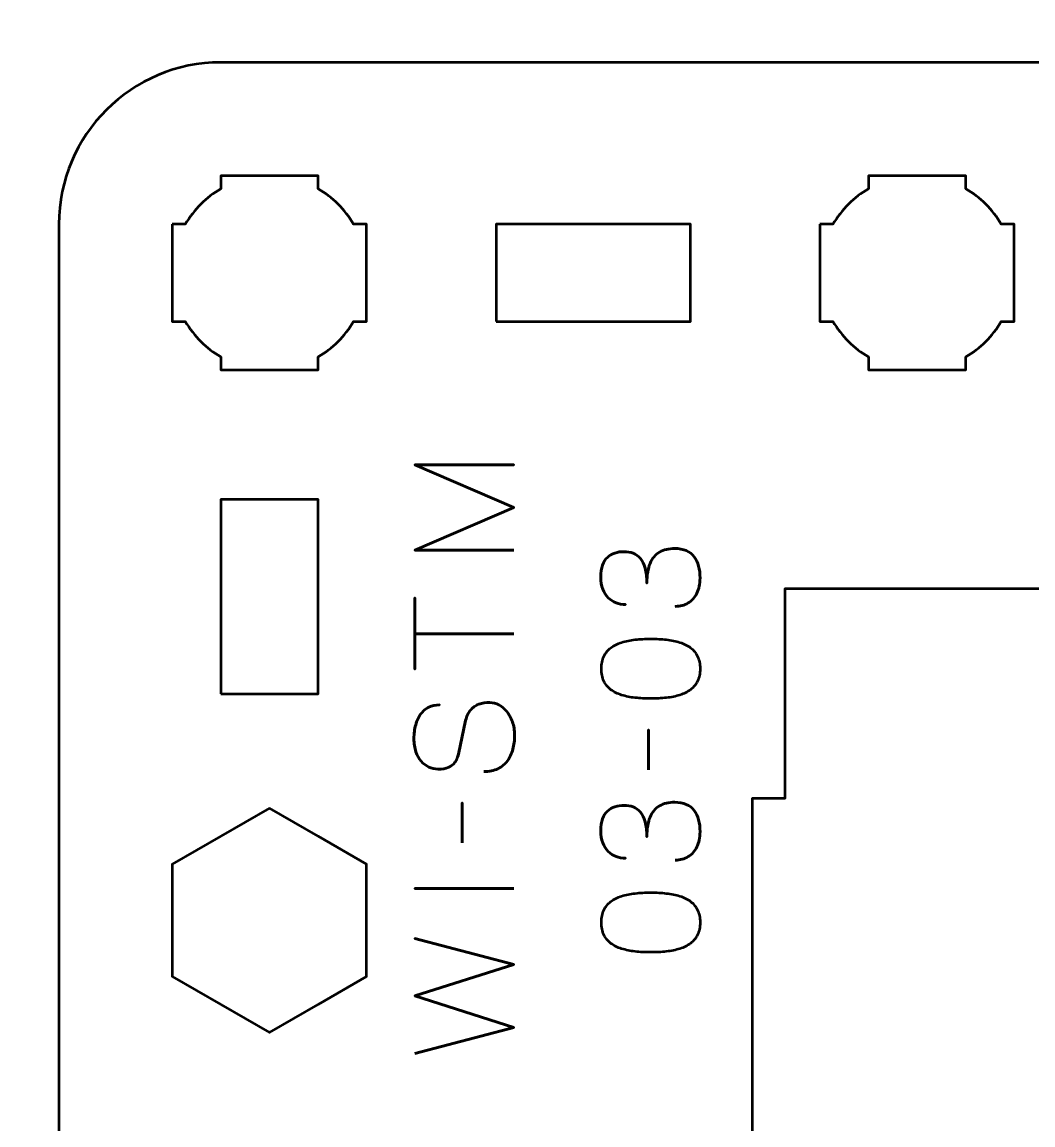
# Model space of a CAD drawing. Header units: centimetres. Extents: x -21 to 0, y -29.7 to 0.
# Drawn here: x -5.764 to -2.642, y -26.282 to -22.875 of the extents above; entities that cross this region are included whole.
import ezdxf

# ---------------------------------------------------------------- set-up
doc = ezdxf.new("R2010")
doc.units = ezdxf.units.CM
doc.header["$MEASUREMENT"] = 0
doc.layers.add('Layer 1', color=7, linetype='Continuous')

msp = doc.modelspace()

# ---------------------------------------------------------------- linework, layer by layer
at = {"layer": 'Layer 1', "lineweight": 53}
for points in [[(-4.3, -23.8), (-3.7, -23.8), (-3.7, -23.5), (-4.3, -23.5), (-4.3, -23.8)], [(-5.15, -24.95), (-4.85, -24.95), (-4.85, -24.35), (-5.15, -24.35), (-5.15, -24.95)]]:
    msp.add_lwpolyline(points, close=True, dxfattribs=at)
at = {"layer": 'Layer 1', "color": 1, "lineweight": 53}
msp.add_open_spline([(-21.00003, -29.19995), (-21.00003, -29.19995), (-21.00003, -8.29992), (-21.00003, -8.29992), (-21.00003, -8.29992), (-21.00003, -8.21709), (-20.93286, -8.14992), (-20.85003, -8.14992), (-20.85003, -8.14992), (-20.7672, -8.14992), (-20.70003, -8.08275), (-20.70003, -7.99992), (-20.70003, -7.99992), (-20.70003, -7.91709), (-20.7672, -7.84992), (-20.85003, -7.84992), (-20.85003, -7.84992), (-20.93286, -7.84992), (-21.00003, -7.78275), (-21.00003, -7.69992), (-21.00003, -7.69992), (-21.00003, -7.61709), (-20.93286, -7.54992), (-20.85003, -7.54992), (-20.85003, -7.54992), (-20.7672, -7.54992), (-20.70003, -7.48275), (-20.70003, -7.39992), (-20.70003, -7.39992), (-20.70003, -7.31709), (-20.7672, -7.24992), (-20.85003, -7.24992), (-20.85003, -7.24992), (-20.93286, -7.24992), (-21.00003, -7.18275), (-21.00003, -7.09992), (-21.00003, -7.09992), (-21.00003, -7.01709), (-20.93286, -6.94992), (-20.85003, -6.94992), (-20.85003, -6.94992), (-20.7672, -6.94992), (-20.70003, -6.88275), (-20.70003, -6.79992), (-20.70003, -6.79992), (-20.70003, -6.71709), (-20.7672, -6.64992), (-20.85003, -6.64992), (-20.85003, -6.64992), (-20.93286, -6.64992), (-21.00003, -6.58275), (-21.00003, -6.49992), (-21.00003, -6.49992), (-21.00003, -6.41709), (-20.93286, -6.34992), (-20.85003, -6.34992), (-20.85003, -6.34992), (-20.7672, -6.34992), (-20.70003, -6.28275), (-20.70003, -6.19992), (-20.70003, -6.19992), (-20.70003, -6.11709), (-20.7672, -6.04992), (-20.85003, -6.04992), (-20.85003, -6.04992), (-20.93286, -6.04992), (-21.00003, -5.98275), (-21.00003, -5.89992), (-21.00003, -5.89992), (-21.00003, -5.81709), (-20.93286, -5.74992), (-20.85003, -5.74992), (-20.85003, -5.74992), (-20.7672, -5.74992), (-20.70003, -5.68275), (-20.70003, -5.59992), (-20.70003, -5.59992), (-20.70003, -5.51709), (-20.7672, -5.44992), (-20.85003, -5.44992), (-20.85003, -5.44992), (-20.93286, -5.44992), (-21.00003, -5.38275), (-21.00003, -5.29992), (-21.00003, -5.29992), (-21.00003, -5.21709), (-20.93286, -5.14992), (-20.85003, -5.14992), (-20.85003, -5.14992), (-20.7672, -5.14992), (-20.70003, -5.08275), (-20.70003, -4.99992), (-20.70003, -4.99992), (-20.70003, -4.91709), (-20.7672, -4.84992), (-20.85003, -4.84992), (-20.85003, -4.84992), (-20.93286, -4.84992), (-21.00003, -4.78275), (-21.00003, -4.69992), (-21.00003, -4.69992), (-21.00003, -4.61709), (-20.93286, -4.54992), (-20.85003, -4.54992), (-20.85003, -4.54992), (-20.7672, -4.54992), (-20.70003, -4.48275), (-20.70003, -4.39992), (-20.70003, -4.39992), (-20.70003, -4.31709), (-20.7672, -4.24992), (-20.85003, -4.24992), (-20.85003, -4.24992), (-20.93286, -4.24992), (-21.00003, -4.18275), (-21.00003, -4.09992), (-21.00003, -4.09992), (-21.00003, -4.01709), (-20.93286, -3.94992), (-20.85003, -3.94992), (-20.85003, -3.94992), (-20.7672, -3.94992), (-20.70003, -3.88275), (-20.70003, -3.79992), (-20.70003, -3.79992), (-20.70003, -3.71709), (-20.7672, -3.64992), (-20.85003, -3.64992), (-20.85003, -3.64992), (-20.93286, -3.64992), (-21.00003, -3.58275), (-21.00003, -3.49992), (-21.00003, -3.49992), (-21.00003, -3.41709), (-20.93286, -3.34992), (-20.85003, -3.34992), (-20.85003, -3.34992), (-20.7672, -3.34992), (-20.70003, -3.28275), (-20.70003, -3.19992), (-20.70003, -3.19992), (-20.70003, -3.11709), (-20.7672, -3.04992), (-20.85003, -3.04992), (-20.85003, -3.04992), (-20.93286, -3.04992), (-21.00003, -2.98275), (-21.00003, -2.89992), (-21.00003, -2.89992), (-21.00003, -2.81709), (-20.93286, -2.74992), (-20.85003, -2.74992), (-20.85003, -2.74992), (-20.7672, -2.74992), (-20.70003, -2.68275), (-20.70003, -2.59992), (-20.70003, -2.59992), (-20.70003, -2.51709), (-20.7672, -2.44992), (-20.85003, -2.44992), (-20.85003, -2.44992), (-20.93286, -2.44992), (-21.00003, -2.38275), (-21.00003, -2.29992), (-21.00003, -2.29992), (-21.00003, -2.21709), (-20.93286, -2.14992), (-20.85003, -2.14992), (-20.85003, -2.14992), (-20.7672, -2.14992), (-20.70003, -2.08275), (-20.70003, -1.99992), (-20.70003, -1.99992), (-20.70003, -1.91709), (-20.7672, -1.84992), (-20.85003, -1.84992), (-20.85003, -1.84992), (-20.93286, -1.84992), (-21.00003, -1.78275), (-21.00003, -1.69992), (-21.00003, -1.69992), (-21.00003, -1.61709), (-20.93286, -1.54992), (-20.85003, -1.54992), (-20.85003, -1.54992), (-20.7672, -1.54992), (-20.70003, -1.48275), (-20.70003, -1.39992), (-20.70003, -1.39992), (-20.70003, -1.31709), (-20.7672, -1.24992), (-20.85003, -1.24992), (-20.85003, -1.24992), (-20.93286, -1.24992), (-21.00003, -1.18275), (-21.00003, -1.09992), (-21.00003, -1.09992), (-21.00003, -1.09992), (-21.00003, -0.49992), (-21.00003, -0.49992), (-21.00003, -0.49992), (-21.00003, -0.22295), (-20.77694, 0.00004), (-20.49994, 0.00004), (-20.49994, 0.00004), (-20.49994, 0.00004), (-0.50008, 0.00004), (-0.50008, 0.00004), (-0.50008, 0.00004), (-0.22294, 0.00004), (0.00002, -0.22295), (0.00002, -0.49992), (0.00002, -0.49992), (0.00002, -0.49992), (0.00002, -29.19995), (0.00002, -29.19995), (0.00002, -29.19995), (0.00002, -29.47695), (-0.22294, -29.70004), (-0.50008, -29.70004), (-0.50008, -29.70004), (-0.50008, -29.70004), (-20.49994, -29.70004), (-20.49994, -29.70004), (-20.49994, -29.70004), (-20.77694, -29.70004), (-21.00003, -29.47695), (-21.00003, -29.19995)], degree=3, knots=[0, 0, 0, 0, 0.0175439, 0.0175439, 0.0175439, 0.0175439, 0.0350877, 0.0350877, 0.0350877, 0.0350877, 0.0526316, 0.0526316, 0.0526316, 0.0526316, 0.0701754, 0.0701754, 0.0701754, 0.0701754, 0.0877193, 0.0877193, 0.0877193, 0.0877193, 0.1052632, 0.1052632, 0.1052632, 0.1052632, 0.122807, 0.122807, 0.122807, 0.122807, 0.1403509, 0.1403509, 0.1403509, 0.1403509, 0.1578947, 0.1578947, 0.1578947, 0.1578947, 0.1754386, 0.1754386, 0.1754386, 0.1754386, 0.1929825, 0.1929825, 0.1929825, 0.1929825, 0.2105263, 0.2105263, 0.2105263, 0.2105263, 0.2280702, 0.2280702, 0.2280702, 0.2280702, 0.245614, 0.245614, 0.245614, 0.245614, 0.2631579, 0.2631579, 0.2631579, 0.2631579, 0.2807018, 0.2807018, 0.2807018, 0.2807018, 0.2982456, 0.2982456, 0.2982456, 0.2982456, 0.3157895, 0.3157895, 0.3157895, 0.3157895, 0.3333333, 0.3333333, 0.3333333, 0.3333333, 0.3508772, 0.3508772, 0.3508772, 0.3508772, 0.3684211, 0.3684211, 0.3684211, 0.3684211, 0.3859649, 0.3859649, 0.3859649, 0.3859649, 0.4035088, 0.4035088, 0.4035088, 0.4035088, 0.4210526, 0.4210526, 0.4210526, 0.4210526, 0.4385965, 0.4385965, 0.4385965, 0.4385965, 0.4561404, 0.4561404, 0.4561404, 0.4561404, 0.4736842, 0.4736842, 0.4736842, 0.4736842, 0.4912281, 0.4912281, 0.4912281, 0.4912281, 0.5087719, 0.5087719, 0.5087719, 0.5087719, 0.5263158, 0.5263158, 0.5263158, 0.5263158, 0.5438596, 0.5438596, 0.5438596, 0.5438596, 0.5614035, 0.5614035, 0.5614035, 0.5614035, 0.5789474, 0.5789474, 0.5789474, 0.5789474, 0.5964912, 0.5964912, 0.5964912, 0.5964912, 0.6140351, 0.6140351, 0.6140351, 0.6140351, 0.6315789, 0.6315789, 0.6315789, 0.6315789, 0.6491228, 0.6491228, 0.6491228, 0.6491228, 0.6666667, 0.6666667, 0.6666667, 0.6666667, 0.6842105, 0.6842105, 0.6842105, 0.6842105, 0.7017544, 0.7017544, 0.7017544, 0.7017544, 0.7192982, 0.7192982, 0.7192982, 0.7192982, 0.7368421, 0.7368421, 0.7368421, 0.7368421, 0.754386, 0.754386, 0.754386, 0.754386, 0.7719298, 0.7719298, 0.7719298, 0.7719298, 0.7894737, 0.7894737, 0.7894737, 0.7894737, 0.8070175, 0.8070175, 0.8070175, 0.8070175, 0.8245614, 0.8245614, 0.8245614, 0.8245614, 0.8421053, 0.8421053, 0.8421053, 0.8421053, 0.8596491, 0.8596491, 0.8596491, 0.8596491, 0.877193, 0.877193, 0.877193, 0.877193, 0.8947368, 0.8947368, 0.8947368, 0.8947368, 0.9122807, 0.9122807, 0.9122807, 0.9122807, 0.9298246, 0.9298246, 0.9298246, 0.9298246, 0.9473684, 0.9473684, 0.9473684, 0.9473684, 0.9649123, 0.9649123, 0.9649123, 0.9649123, 0.9824561, 0.9824561, 0.9824561, 0.9824561, 1, 1, 1, 1], dxfattribs=at)
at = {"layer": 'Layer 1', "color": 3, "lineweight": 53}
msp.add_open_spline([(-5.65, -27.8), (-5.65, -27.8), (-5.65, -23.5), (-5.65, -23.5), (-5.65, -23.5), (-5.65, -23.22391), (-5.42609, -23), (-5.15, -23), (-5.15, -23), (-5.15, -23), (-0.85, -23), (-0.85, -23), (-0.85, -23), (-0.57391, -23), (-0.35, -23.22391), (-0.35, -23.5), (-0.35, -23.5), (-0.35, -23.5), (-0.35, -27.8), (-0.35, -27.8), (-0.35, -27.8), (-0.35, -28.07609), (-0.57391, -28.3), (-0.85, -28.3), (-0.85, -28.3), (-0.85, -28.3), (-2.492, -28.3), (-2.492, -28.3), (-2.492, -28.3), (-2.492, -28.3), (-2.492, -26.92699), (-2.492, -26.92699), (-2.492, -26.92699), (-2.492, -26.92699), (-2.238, -26.92699), (-2.238, -26.92699), (-2.238, -26.92699), (-2.238, -26.92699), (-2.238, -26.67299), (-2.238, -26.67299), (-2.238, -26.67299), (-2.238, -26.67299), (-2.492, -26.67299), (-2.492, -26.67299), (-2.492, -26.67299), (-2.492, -26.67299), (-2.492, -25.27299), (-2.492, -25.27299), (-2.492, -25.27299), (-2.492, -25.27299), (-2.592, -25.27302), (-2.592, -25.27302), (-2.592, -25.27302), (-2.592, -25.27302), (-2.592, -25.04998), (-2.592, -25.04998), (-2.592, -25.04998), (-2.592, -25.04998), (-2.592, -24.62501), (-2.592, -24.62501), (-2.592, -24.62501), (-2.592, -24.62501), (-3.408, -24.625), (-3.408, -24.625), (-3.408, -24.625), (-3.408, -24.625), (-3.408, -25.04998), (-3.408, -25.04998), (-3.408, -25.04998), (-3.408, -25.04998), (-3.408, -25.27302), (-3.408, -25.27302), (-3.408, -25.27302), (-3.408, -25.27302), (-3.508, -25.27299), (-3.508, -25.27299), (-3.508, -25.27299), (-3.508, -25.27299), (-3.508, -26.67299), (-3.508, -26.67299), (-3.508, -26.67299), (-3.508, -26.67299), (-3.762, -26.67299), (-3.762, -26.67299), (-3.762, -26.67299), (-3.762, -26.67299), (-3.762, -26.92699), (-3.762, -26.92699), (-3.762, -26.92699), (-3.762, -26.92699), (-3.508, -26.92699), (-3.508, -26.92699), (-3.508, -26.92699), (-3.508, -26.92699), (-3.508, -28.3), (-3.508, -28.3), (-3.508, -28.3), (-4.15492, -28.3), (-4.38268, -28.3), (-5.15, -28.3), (-5.15, -28.3), (-5.42609, -28.3), (-5.65, -28.07609), (-5.65, -27.8)], degree=3, knots=[0, 0, 0, 0, 0.0384615, 0.0384615, 0.0384615, 0.0384615, 0.0769231, 0.0769231, 0.0769231, 0.0769231, 0.1153846, 0.1153846, 0.1153846, 0.1153846, 0.1538462, 0.1538462, 0.1538462, 0.1538462, 0.1923077, 0.1923077, 0.1923077, 0.1923077, 0.2307692, 0.2307692, 0.2307692, 0.2307692, 0.2692308, 0.2692308, 0.2692308, 0.2692308, 0.3076923, 0.3076923, 0.3076923, 0.3076923, 0.3461538, 0.3461538, 0.3461538, 0.3461538, 0.3846154, 0.3846154, 0.3846154, 0.3846154, 0.4230769, 0.4230769, 0.4230769, 0.4230769, 0.4615385, 0.4615385, 0.4615385, 0.4615385, 0.5, 0.5, 0.5, 0.5, 0.5384615, 0.5384615, 0.5384615, 0.5384615, 0.5769231, 0.5769231, 0.5769231, 0.5769231, 0.6153846, 0.6153846, 0.6153846, 0.6153846, 0.6538462, 0.6538462, 0.6538462, 0.6538462, 0.6923077, 0.6923077, 0.6923077, 0.6923077, 0.7307692, 0.7307692, 0.7307692, 0.7307692, 0.7692308, 0.7692308, 0.7692308, 0.7692308, 0.8076923, 0.8076923, 0.8076923, 0.8076923, 0.8461538, 0.8461538, 0.8461538, 0.8461538, 0.8846154, 0.8846154, 0.8846154, 0.8846154, 0.9230769, 0.9230769, 0.9230769, 0.9230769, 0.9615385, 0.9615385, 0.9615385, 0.9615385, 1, 1, 1, 1], dxfattribs=at)
at = {"layer": 'Layer 1', "lineweight": 53}
for points, knots in [([(-5.3, -23.5), (-5.3, -23.5), (-5.25985, -23.5), (-5.25985, -23.5), (-5.25985, -23.5), (-5.2335, -23.45447), (-5.19553, -23.4165), (-5.15, -23.39015), (-5.15, -23.39015), (-5.15, -23.39015), (-5.15, -23.35), (-5.15, -23.35), (-5.15, -23.35), (-5.15, -23.35), (-5, -23.35), (-5, -23.35), (-5, -23.35), (-5, -23.35), (-4.85, -23.35), (-4.85, -23.35), (-4.85, -23.35), (-4.85, -23.35), (-4.85, -23.39015), (-4.85, -23.39015), (-4.85, -23.39015), (-4.80447, -23.4165), (-4.7665, -23.45447), (-4.74015, -23.5), (-4.74015, -23.5), (-4.74015, -23.5), (-4.7, -23.5), (-4.7, -23.5), (-4.7, -23.5), (-4.7, -23.5), (-4.7, -23.65), (-4.7, -23.65), (-4.7, -23.65), (-4.7, -23.65), (-4.7, -23.8), (-4.7, -23.8), (-4.7, -23.8), (-4.7, -23.8), (-4.74015, -23.8), (-4.74015, -23.8), (-4.74015, -23.8), (-4.7665, -23.84553), (-4.80447, -23.8835), (-4.85, -23.90985), (-4.85, -23.90985), (-4.85, -23.90985), (-4.85, -23.95), (-4.85, -23.95), (-4.85, -23.95), (-4.85, -23.95), (-5, -23.95), (-5, -23.95), (-5, -23.95), (-5, -23.95), (-5.15, -23.95), (-5.15, -23.95), (-5.15, -23.95), (-5.15, -23.95), (-5.15, -23.90985), (-5.15, -23.90985), (-5.15, -23.90985), (-5.19553, -23.8835), (-5.2335, -23.84553), (-5.25985, -23.8), (-5.25985, -23.8), (-5.25985, -23.8), (-5.3, -23.8), (-5.3, -23.8), (-5.3, -23.8), (-5.3, -23.8), (-5.3, -23.65), (-5.3, -23.65), (-5.3, -23.65), (-5.3, -23.65), (-5.3, -23.5), (-5.3, -23.5)], [0, 0, 0, 0, 0.05, 0.05, 0.05, 0.05, 0.1, 0.1, 0.1, 0.1, 0.15, 0.15, 0.15, 0.15, 0.2, 0.2, 0.2, 0.2, 0.25, 0.25, 0.25, 0.25, 0.3, 0.3, 0.3, 0.3, 0.35, 0.35, 0.35, 0.35, 0.4, 0.4, 0.4, 0.4, 0.45, 0.45, 0.45, 0.45, 0.5, 0.5, 0.5, 0.5, 0.55, 0.55, 0.55, 0.55, 0.6, 0.6, 0.6, 0.6, 0.65, 0.65, 0.65, 0.65, 0.7, 0.7, 0.7, 0.7, 0.75, 0.75, 0.75, 0.75, 0.8, 0.8, 0.8, 0.8, 0.85, 0.85, 0.85, 0.85, 0.9, 0.9, 0.9, 0.9, 0.95, 0.95, 0.95, 0.95, 1, 1, 1, 1]), ([(-3.3, -23.5), (-3.3, -23.5), (-3.25985, -23.5), (-3.25985, -23.5), (-3.25985, -23.5), (-3.2335, -23.45447), (-3.19553, -23.4165), (-3.15, -23.39015), (-3.15, -23.39015), (-3.15, -23.39015), (-3.15, -23.35), (-3.15, -23.35), (-3.15, -23.35), (-3.15, -23.35), (-3, -23.35), (-3, -23.35), (-3, -23.35), (-3, -23.35), (-2.85, -23.35), (-2.85, -23.35), (-2.85, -23.35), (-2.85, -23.35), (-2.85, -23.39015), (-2.85, -23.39015), (-2.85, -23.39015), (-2.80447, -23.4165), (-2.7665, -23.45447), (-2.74015, -23.5), (-2.74015, -23.5), (-2.74015, -23.5), (-2.7, -23.5), (-2.7, -23.5), (-2.7, -23.5), (-2.7, -23.5), (-2.7, -23.65), (-2.7, -23.65), (-2.7, -23.65), (-2.7, -23.65), (-2.7, -23.8), (-2.7, -23.8), (-2.7, -23.8), (-2.7, -23.8), (-2.74015, -23.8), (-2.74015, -23.8), (-2.74015, -23.8), (-2.7665, -23.84553), (-2.80447, -23.8835), (-2.85, -23.90985), (-2.85, -23.90985), (-2.85, -23.90985), (-2.85, -23.95), (-2.85, -23.95), (-2.85, -23.95), (-2.85, -23.95), (-3, -23.95), (-3, -23.95), (-3, -23.95), (-3, -23.95), (-3.15, -23.95), (-3.15, -23.95), (-3.15, -23.95), (-3.15, -23.95), (-3.15, -23.90985), (-3.15, -23.90985), (-3.15, -23.90985), (-3.19553, -23.8835), (-3.2335, -23.84553), (-3.25985, -23.8), (-3.25985, -23.8), (-3.25985, -23.8), (-3.3, -23.8), (-3.3, -23.8), (-3.3, -23.8), (-3.3, -23.8), (-3.3, -23.65), (-3.3, -23.65), (-3.3, -23.65), (-3.3, -23.65), (-3.3, -23.5), (-3.3, -23.5)], [0, 0, 0, 0, 0.05, 0.05, 0.05, 0.05, 0.1, 0.1, 0.1, 0.1, 0.15, 0.15, 0.15, 0.15, 0.2, 0.2, 0.2, 0.2, 0.25, 0.25, 0.25, 0.25, 0.3, 0.3, 0.3, 0.3, 0.35, 0.35, 0.35, 0.35, 0.4, 0.4, 0.4, 0.4, 0.45, 0.45, 0.45, 0.45, 0.5, 0.5, 0.5, 0.5, 0.55, 0.55, 0.55, 0.55, 0.6, 0.6, 0.6, 0.6, 0.65, 0.65, 0.65, 0.65, 0.7, 0.7, 0.7, 0.7, 0.75, 0.75, 0.75, 0.75, 0.8, 0.8, 0.8, 0.8, 0.85, 0.85, 0.85, 0.85, 0.9, 0.9, 0.9, 0.9, 0.95, 0.95, 0.95, 0.95, 1, 1, 1, 1]), ([(-5, -25.30359), (-5, -25.30359), (-4.85, -25.39019), (-4.85, -25.39019), (-4.85, -25.39019), (-4.85, -25.39019), (-4.7, -25.47679), (-4.7, -25.47679), (-4.7, -25.47679), (-4.7, -25.47679), (-4.7, -25.65), (-4.7, -25.65), (-4.7, -25.65), (-4.7, -25.65), (-4.7, -25.82321), (-4.7, -25.82321), (-4.7, -25.82321), (-4.7, -25.82321), (-4.85, -25.90981), (-4.85, -25.90981), (-4.85, -25.90981), (-4.85, -25.90981), (-5, -25.99641), (-5, -25.99641), (-5, -25.99641), (-5, -25.99641), (-5.15, -25.90981), (-5.15, -25.90981), (-5.15, -25.90981), (-5.15, -25.90981), (-5.3, -25.82321), (-5.3, -25.82321), (-5.3, -25.82321), (-5.3, -25.82321), (-5.3, -25.65), (-5.3, -25.65), (-5.3, -25.65), (-5.3, -25.65), (-5.3, -25.47679), (-5.3, -25.47679), (-5.3, -25.47679), (-5.3, -25.47679), (-5.15, -25.39019), (-5.15, -25.39019), (-5.15, -25.39019), (-5.15, -25.39019), (-5, -25.30359), (-5, -25.30359)], [0, 0, 0, 0, 0.0833333, 0.0833333, 0.0833333, 0.0833333, 0.1666667, 0.1666667, 0.1666667, 0.1666667, 0.25, 0.25, 0.25, 0.25, 0.3333333, 0.3333333, 0.3333333, 0.3333333, 0.4166667, 0.4166667, 0.4166667, 0.4166667, 0.5, 0.5, 0.5, 0.5, 0.5833333, 0.5833333, 0.5833333, 0.5833333, 0.6666667, 0.6666667, 0.6666667, 0.6666667, 0.75, 0.75, 0.75, 0.75, 0.8333333, 0.8333333, 0.8333333, 0.8333333, 0.9166667, 0.9166667, 0.9166667, 0.9166667, 1, 1, 1, 1])]:
    msp.add_open_spline(points, degree=3, knots=knots, dxfattribs=at)
at = {"layer": 'Layer 1', "color": 5, "lineweight": 53}
for points, knots in [([(-4.24561, -24.50633), (-4.24561, -24.50633), (-4.55083, -24.50633), (-4.55083, -24.50633), (-4.55083, -24.50633), (-4.55083, -24.50633), (-4.24561, -24.3751), (-4.24561, -24.3751), (-4.24561, -24.3751), (-4.24561, -24.3751), (-4.55083, -24.24344), (-4.55083, -24.24344), (-4.55083, -24.24344), (-4.55083, -24.24344), (-4.24561, -24.24344), (-4.24561, -24.24344), (-4.24561, -24.24344), (-4.24561, -24.24344), (-4.55083, -24.24344), (-4.55083, -24.24344), (-4.55083, -24.24344), (-4.55083, -24.24344), (-4.24561, -24.3751), (-4.24561, -24.3751), (-4.24561, -24.3751), (-4.24561, -24.3751), (-4.55083, -24.50633), (-4.55083, -24.50633), (-4.55083, -24.50633), (-4.55083, -24.50633), (-4.24561, -24.50633), (-4.24561, -24.50633)], [0, 0, 0, 0, 0.125, 0.125, 0.125, 0.125, 0.25, 0.25, 0.25, 0.25, 0.375, 0.375, 0.375, 0.375, 0.5, 0.5, 0.5, 0.5, 0.625, 0.625, 0.625, 0.625, 0.75, 0.75, 0.75, 0.75, 0.875, 0.875, 0.875, 0.875, 1, 1, 1, 1]), ([(-3.74692, -24.68011), (-3.73168, -24.68004), (-3.71842, -24.67651), (-3.70692, -24.66953), (-3.70692, -24.66953), (-3.69549, -24.66254), (-3.68653, -24.65259), (-3.68011, -24.63961), (-3.68011, -24.63961), (-3.67369, -24.62663), (-3.67044, -24.61104), (-3.6703, -24.5929), (-3.6703, -24.5929), (-3.6703, -24.57929), (-3.67171, -24.56694), (-3.67467, -24.55572), (-3.67467, -24.55572), (-3.67764, -24.54457), (-3.68222, -24.53498), (-3.6885, -24.52686), (-3.6885, -24.52686), (-3.69478, -24.51875), (-3.7029, -24.51254), (-3.71277, -24.5081), (-3.71277, -24.5081), (-3.72272, -24.50372), (-3.73465, -24.50154), (-3.74862, -24.50147), (-3.74862, -24.50147), (-3.76724, -24.50139), (-3.78298, -24.5052), (-3.79575, -24.51275), (-3.79575, -24.51275), (-3.80852, -24.5203), (-3.81811, -24.53202), (-3.82467, -24.54775), (-3.82467, -24.54775), (-3.83124, -24.56348), (-3.83455, -24.58366), (-3.83455, -24.60814), (-3.83455, -24.60814), (-3.83448, -24.58987), (-3.83617, -24.57456), (-3.83963, -24.56207), (-3.83963, -24.56207), (-3.84309, -24.54965), (-3.84796, -24.53971), (-3.85431, -24.53223), (-3.85431, -24.53223), (-3.86059, -24.52475), (-3.86807, -24.51932), (-3.87667, -24.51607), (-3.87667, -24.51607), (-3.88521, -24.51275), (-3.89459, -24.51113), (-3.90482, -24.5112), (-3.90482, -24.5112), (-3.91506, -24.51113), (-3.92451, -24.51254), (-3.93326, -24.51536), (-3.93326, -24.51536), (-3.94201, -24.51812), (-3.9497, -24.52263), (-3.95626, -24.52877), (-3.95626, -24.52877), (-3.96282, -24.53491), (-3.96797, -24.54302), (-3.97164, -24.55297), (-3.97164, -24.55297), (-3.97531, -24.56299), (-3.97714, -24.5752), (-3.97721, -24.58952), (-3.97721, -24.58952), (-3.97714, -24.60377), (-3.97503, -24.61626), (-3.97093, -24.62684), (-3.97093, -24.62684), (-3.96684, -24.6375), (-3.96127, -24.64624), (-3.95414, -24.6533), (-3.95414, -24.6533), (-3.94702, -24.66028), (-3.9389, -24.66551), (-3.92973, -24.66896), (-3.92973, -24.66896), (-3.92056, -24.67249), (-3.91082, -24.67418), (-3.90059, -24.67418), (-3.90059, -24.67418), (-3.91082, -24.67418), (-3.92056, -24.67249), (-3.92973, -24.66896), (-3.92973, -24.66896), (-3.9389, -24.66551), (-3.94702, -24.66028), (-3.95414, -24.6533), (-3.95414, -24.6533), (-3.96127, -24.64624), (-3.96684, -24.6375), (-3.97093, -24.62684), (-3.97093, -24.62684), (-3.97503, -24.61626), (-3.97714, -24.60377), (-3.97721, -24.58952), (-3.97721, -24.58952), (-3.97714, -24.5752), (-3.97531, -24.56299), (-3.97164, -24.55297), (-3.97164, -24.55297), (-3.96797, -24.54302), (-3.96282, -24.53491), (-3.95626, -24.52877), (-3.95626, -24.52877), (-3.9497, -24.52263), (-3.94201, -24.51812), (-3.93326, -24.51536), (-3.93326, -24.51536), (-3.92451, -24.51254), (-3.91506, -24.51113), (-3.90482, -24.5112), (-3.90482, -24.5112), (-3.89459, -24.51113), (-3.88521, -24.51275), (-3.87667, -24.51607), (-3.87667, -24.51607), (-3.86807, -24.51932), (-3.86059, -24.52475), (-3.85431, -24.53223), (-3.85431, -24.53223), (-3.84796, -24.53971), (-3.84309, -24.54965), (-3.83963, -24.56207), (-3.83963, -24.56207), (-3.83617, -24.57456), (-3.83448, -24.58987), (-3.83455, -24.60814), (-3.83455, -24.60814), (-3.83455, -24.58366), (-3.83124, -24.56348), (-3.82467, -24.54775), (-3.82467, -24.54775), (-3.81811, -24.53202), (-3.80852, -24.5203), (-3.79575, -24.51275), (-3.79575, -24.51275), (-3.78298, -24.5052), (-3.76724, -24.50139), (-3.74862, -24.50147), (-3.74862, -24.50147), (-3.73465, -24.50154), (-3.72272, -24.50372), (-3.71277, -24.5081), (-3.71277, -24.5081), (-3.7029, -24.51254), (-3.69478, -24.51875), (-3.6885, -24.52686), (-3.6885, -24.52686), (-3.68222, -24.53498), (-3.67764, -24.54457), (-3.67467, -24.55572), (-3.67467, -24.55572), (-3.67171, -24.56694), (-3.6703, -24.57929), (-3.6703, -24.5929), (-3.6703, -24.5929), (-3.67044, -24.61104), (-3.67369, -24.62663), (-3.68011, -24.63961), (-3.68011, -24.63961), (-3.68653, -24.65259), (-3.69549, -24.66254), (-3.70692, -24.66953), (-3.70692, -24.66953), (-3.71842, -24.67651), (-3.73168, -24.68004), (-3.74692, -24.68011)], [0, 0, 0, 0, 0.0227273, 0.0227273, 0.0227273, 0.0227273, 0.0454545, 0.0454545, 0.0454545, 0.0454545, 0.0681818, 0.0681818, 0.0681818, 0.0681818, 0.0909091, 0.0909091, 0.0909091, 0.0909091, 0.1136364, 0.1136364, 0.1136364, 0.1136364, 0.1363636, 0.1363636, 0.1363636, 0.1363636, 0.1590909, 0.1590909, 0.1590909, 0.1590909, 0.1818182, 0.1818182, 0.1818182, 0.1818182, 0.2045455, 0.2045455, 0.2045455, 0.2045455, 0.2272727, 0.2272727, 0.2272727, 0.2272727, 0.25, 0.25, 0.25, 0.25, 0.2727273, 0.2727273, 0.2727273, 0.2727273, 0.2954545, 0.2954545, 0.2954545, 0.2954545, 0.3181818, 0.3181818, 0.3181818, 0.3181818, 0.3409091, 0.3409091, 0.3409091, 0.3409091, 0.3636364, 0.3636364, 0.3636364, 0.3636364, 0.3863636, 0.3863636, 0.3863636, 0.3863636, 0.4090909, 0.4090909, 0.4090909, 0.4090909, 0.4318182, 0.4318182, 0.4318182, 0.4318182, 0.4545455, 0.4545455, 0.4545455, 0.4545455, 0.4772727, 0.4772727, 0.4772727, 0.4772727, 0.5, 0.5, 0.5, 0.5, 0.5227273, 0.5227273, 0.5227273, 0.5227273, 0.5454545, 0.5454545, 0.5454545, 0.5454545, 0.5681818, 0.5681818, 0.5681818, 0.5681818, 0.5909091, 0.5909091, 0.5909091, 0.5909091, 0.6136364, 0.6136364, 0.6136364, 0.6136364, 0.6363636, 0.6363636, 0.6363636, 0.6363636, 0.6590909, 0.6590909, 0.6590909, 0.6590909, 0.6818182, 0.6818182, 0.6818182, 0.6818182, 0.7045455, 0.7045455, 0.7045455, 0.7045455, 0.7272727, 0.7272727, 0.7272727, 0.7272727, 0.75, 0.75, 0.75, 0.75, 0.7727273, 0.7727273, 0.7727273, 0.7727273, 0.7954545, 0.7954545, 0.7954545, 0.7954545, 0.8181818, 0.8181818, 0.8181818, 0.8181818, 0.8409091, 0.8409091, 0.8409091, 0.8409091, 0.8636364, 0.8636364, 0.8636364, 0.8636364, 0.8863636, 0.8863636, 0.8863636, 0.8863636, 0.9090909, 0.9090909, 0.9090909, 0.9090909, 0.9318182, 0.9318182, 0.9318182, 0.9318182, 0.9545455, 0.9545455, 0.9545455, 0.9545455, 0.9772727, 0.9772727, 0.9772727, 0.9772727, 1, 1, 1, 1]), ([(-4.24561, -24.76456), (-4.24561, -24.76456), (-4.55083, -24.76456), (-4.55083, -24.76456), (-4.55083, -24.76456), (-4.55083, -24.76456), (-4.55083, -24.8742), (-4.55083, -24.8742), (-4.55083, -24.8742), (-4.55083, -24.8742), (-4.55083, -24.65407), (-4.55083, -24.65407), (-4.55083, -24.65407), (-4.55083, -24.65407), (-4.55083, -24.76456), (-4.55083, -24.76456), (-4.55083, -24.76456), (-4.55083, -24.76456), (-4.24561, -24.76456), (-4.24561, -24.76456)], [0, 0, 0, 0, 0.2, 0.2, 0.2, 0.2, 0.4, 0.4, 0.4, 0.4, 0.6, 0.6, 0.6, 0.6, 0.8, 0.8, 0.8, 0.8, 1, 1, 1, 1]), ([(-3.6703, -24.87272), (-3.67037, -24.85791), (-3.67298, -24.84514), (-3.67806, -24.83448), (-3.67806, -24.83448), (-3.68314, -24.8239), (-3.69041, -24.81508), (-3.69965, -24.80803), (-3.69965, -24.80803), (-3.70896, -24.80104), (-3.71997, -24.79554), (-3.73267, -24.79145), (-3.73267, -24.79145), (-3.74537, -24.78742), (-3.75927, -24.78453), (-3.77451, -24.78291), (-3.77451, -24.78291), (-3.78975, -24.78121), (-3.80577, -24.78037), (-3.8227, -24.78044), (-3.8227, -24.78044), (-3.83956, -24.78037), (-3.85558, -24.78121), (-3.87075, -24.78291), (-3.87075, -24.78291), (-3.88592, -24.78453), (-3.89989, -24.78742), (-3.91259, -24.79145), (-3.91259, -24.79145), (-3.92522, -24.79554), (-3.93622, -24.80104), (-3.94561, -24.80803), (-3.94561, -24.80803), (-3.95492, -24.81508), (-3.96219, -24.8239), (-3.96727, -24.83448), (-3.96727, -24.83448), (-3.97242, -24.84514), (-3.97503, -24.85791), (-3.9751, -24.87272), (-3.9751, -24.87272), (-3.97503, -24.88754), (-3.97242, -24.90031), (-3.96727, -24.91097), (-3.96727, -24.91097), (-3.96219, -24.92155), (-3.95492, -24.93037), (-3.94561, -24.93742), (-3.94561, -24.93742), (-3.93622, -24.94441), (-3.92522, -24.94991), (-3.91259, -24.954), (-3.91259, -24.954), (-3.89989, -24.95803), (-3.88592, -24.96092), (-3.87075, -24.96254), (-3.87075, -24.96254), (-3.85558, -24.96423), (-3.83956, -24.96508), (-3.8227, -24.96501), (-3.8227, -24.96501), (-3.80577, -24.96508), (-3.78975, -24.96423), (-3.77451, -24.96254), (-3.77451, -24.96254), (-3.75927, -24.96092), (-3.74537, -24.95803), (-3.73267, -24.954), (-3.73267, -24.954), (-3.71997, -24.94991), (-3.70896, -24.94441), (-3.69965, -24.93742), (-3.69965, -24.93742), (-3.69041, -24.93037), (-3.68314, -24.92155), (-3.67806, -24.91097), (-3.67806, -24.91097), (-3.67298, -24.90031), (-3.67037, -24.88754), (-3.6703, -24.87272)], [0, 0, 0, 0, 0.05, 0.05, 0.05, 0.05, 0.1, 0.1, 0.1, 0.1, 0.15, 0.15, 0.15, 0.15, 0.2, 0.2, 0.2, 0.2, 0.25, 0.25, 0.25, 0.25, 0.3, 0.3, 0.3, 0.3, 0.35, 0.35, 0.35, 0.35, 0.4, 0.4, 0.4, 0.4, 0.45, 0.45, 0.45, 0.45, 0.5, 0.5, 0.5, 0.5, 0.55, 0.55, 0.55, 0.55, 0.6, 0.6, 0.6, 0.6, 0.65, 0.65, 0.65, 0.65, 0.7, 0.7, 0.7, 0.7, 0.75, 0.75, 0.75, 0.75, 0.8, 0.8, 0.8, 0.8, 0.85, 0.85, 0.85, 0.85, 0.9, 0.9, 0.9, 0.9, 0.95, 0.95, 0.95, 0.95, 1, 1, 1, 1]), ([(-3.6703, -24.87272), (-3.67037, -24.85791), (-3.67298, -24.84514), (-3.67806, -24.83448), (-3.67806, -24.83448), (-3.68314, -24.8239), (-3.69041, -24.81508), (-3.69965, -24.80803), (-3.69965, -24.80803), (-3.70896, -24.80104), (-3.71997, -24.79554), (-3.73267, -24.79145), (-3.73267, -24.79145), (-3.74537, -24.78742), (-3.75927, -24.78453), (-3.77451, -24.78291), (-3.77451, -24.78291), (-3.78975, -24.78121), (-3.80577, -24.78037), (-3.8227, -24.78044), (-3.8227, -24.78044), (-3.83956, -24.78037), (-3.85558, -24.78121), (-3.87075, -24.78291), (-3.87075, -24.78291), (-3.88592, -24.78453), (-3.89989, -24.78742), (-3.91259, -24.79145), (-3.91259, -24.79145), (-3.92522, -24.79554), (-3.93622, -24.80104), (-3.94561, -24.80803), (-3.94561, -24.80803), (-3.95492, -24.81508), (-3.96219, -24.8239), (-3.96727, -24.83448), (-3.96727, -24.83448), (-3.97242, -24.84514), (-3.97503, -24.85791), (-3.9751, -24.87272), (-3.9751, -24.87272), (-3.97503, -24.88754), (-3.97242, -24.90031), (-3.96727, -24.91097), (-3.96727, -24.91097), (-3.96219, -24.92155), (-3.95492, -24.93037), (-3.94561, -24.93742), (-3.94561, -24.93742), (-3.93622, -24.94441), (-3.92522, -24.94991), (-3.91259, -24.954), (-3.91259, -24.954), (-3.89989, -24.95803), (-3.88592, -24.96092), (-3.87075, -24.96254), (-3.87075, -24.96254), (-3.85558, -24.96423), (-3.83956, -24.96508), (-3.8227, -24.96501), (-3.8227, -24.96501), (-3.80577, -24.96508), (-3.78975, -24.96423), (-3.77451, -24.96254), (-3.77451, -24.96254), (-3.75927, -24.96092), (-3.74537, -24.95803), (-3.73267, -24.954), (-3.73267, -24.954), (-3.71997, -24.94991), (-3.70896, -24.94441), (-3.69965, -24.93742), (-3.69965, -24.93742), (-3.69041, -24.93037), (-3.68314, -24.92155), (-3.67806, -24.91097), (-3.67806, -24.91097), (-3.67298, -24.90031), (-3.67037, -24.88754), (-3.6703, -24.87272)], [0, 0, 0, 0, 0.05, 0.05, 0.05, 0.05, 0.1, 0.1, 0.1, 0.1, 0.15, 0.15, 0.15, 0.15, 0.2, 0.2, 0.2, 0.2, 0.25, 0.25, 0.25, 0.25, 0.3, 0.3, 0.3, 0.3, 0.35, 0.35, 0.35, 0.35, 0.4, 0.4, 0.4, 0.4, 0.45, 0.45, 0.45, 0.45, 0.5, 0.5, 0.5, 0.5, 0.55, 0.55, 0.55, 0.55, 0.6, 0.6, 0.6, 0.6, 0.65, 0.65, 0.65, 0.65, 0.7, 0.7, 0.7, 0.7, 0.75, 0.75, 0.75, 0.75, 0.8, 0.8, 0.8, 0.8, 0.85, 0.85, 0.85, 0.85, 0.9, 0.9, 0.9, 0.9, 0.95, 0.95, 0.95, 0.95, 1, 1, 1, 1]), ([(-4.3379, -25.19043), (-4.32096, -25.19029), (-4.3065, -25.18733), (-4.2945, -25.1814), (-4.2945, -25.1814), (-4.28244, -25.17554), (-4.27263, -25.16736), (-4.26508, -25.15706), (-4.26508, -25.15706), (-4.25746, -25.14669), (-4.25189, -25.13476), (-4.24836, -25.12129), (-4.24836, -25.12129), (-4.24476, -25.10788), (-4.243, -25.09349), (-4.24307, -25.07825), (-4.24307, -25.07825), (-4.24314, -25.06287), (-4.2454, -25.04904), (-4.2497, -25.03669), (-4.2497, -25.03669), (-4.25401, -25.02441), (-4.25979, -25.0139), (-4.26706, -25.00508), (-4.26706, -25.00508), (-4.27433, -24.99633), (-4.28244, -24.98956), (-4.29147, -24.98476), (-4.29147, -24.98476), (-4.3005, -24.97996), (-4.30974, -24.97742), (-4.31927, -24.97707), (-4.31927, -24.97707), (-4.33176, -24.97665), (-4.34319, -24.97848), (-4.35349, -24.9825), (-4.35349, -24.9825), (-4.36379, -24.98653), (-4.3724, -24.99274), (-4.37945, -25.00113), (-4.37945, -25.00113), (-4.38651, -25.00946), (-4.39145, -25.01997), (-4.3942, -25.03253), (-4.3942, -25.03253), (-4.3942, -25.03253), (-4.41664, -25.13624), (-4.41664, -25.13624), (-4.41664, -25.13624), (-4.41868, -25.14598), (-4.42214, -25.15438), (-4.42694, -25.16129), (-4.42694, -25.16129), (-4.4318, -25.16821), (-4.43851, -25.17357), (-4.44712, -25.17724), (-4.44712, -25.17724), (-4.45565, -25.18091), (-4.46652, -25.18281), (-4.47971, -25.18281), (-4.47971, -25.18281), (-4.48973, -25.18281), (-4.49918, -25.18076), (-4.50807, -25.1766), (-4.50807, -25.1766), (-4.51696, -25.17251), (-4.5248, -25.16644), (-4.53164, -25.15847), (-4.53164, -25.15847), (-4.53855, -25.1505), (-4.54392, -25.14062), (-4.5478, -25.12891), (-4.5478, -25.12891), (-4.55175, -25.11712), (-4.55372, -25.10365), (-4.55379, -25.08841), (-4.55379, -25.08841), (-4.55379, -25.0731), (-4.55203, -25.05906), (-4.5485, -25.04622), (-4.5485, -25.04622), (-4.54497, -25.03345), (-4.53989, -25.02237), (-4.53312, -25.01306), (-4.53312, -25.01306), (-4.52635, -25.00374), (-4.51802, -24.99655), (-4.50829, -24.99161), (-4.50829, -24.99161), (-4.49848, -24.98667), (-4.48726, -24.98434), (-4.47463, -24.98469), (-4.47463, -24.98469), (-4.48726, -24.98434), (-4.49848, -24.98667), (-4.50829, -24.99161), (-4.50829, -24.99161), (-4.51802, -24.99655), (-4.52635, -25.00374), (-4.53312, -25.01306), (-4.53312, -25.01306), (-4.53989, -25.02237), (-4.54497, -25.03345), (-4.5485, -25.04622), (-4.5485, -25.04622), (-4.55203, -25.05906), (-4.55379, -25.0731), (-4.55379, -25.08841), (-4.55379, -25.08841), (-4.55372, -25.10365), (-4.55175, -25.11712), (-4.5478, -25.12891), (-4.5478, -25.12891), (-4.54392, -25.14062), (-4.53855, -25.1505), (-4.53164, -25.15847), (-4.53164, -25.15847), (-4.5248, -25.16644), (-4.51696, -25.17251), (-4.50807, -25.1766), (-4.50807, -25.1766), (-4.49918, -25.18076), (-4.48973, -25.18281), (-4.47971, -25.18281), (-4.47971, -25.18281), (-4.46652, -25.18281), (-4.45565, -25.18098), (-4.44719, -25.17745), (-4.44719, -25.17745), (-4.43865, -25.17385), (-4.43202, -25.16856), (-4.42715, -25.16164), (-4.42715, -25.16164), (-4.42235, -25.15473), (-4.41882, -25.14626), (-4.41664, -25.13624), (-4.41664, -25.13624), (-4.41664, -25.13624), (-4.3942, -25.03253), (-4.3942, -25.03253), (-4.3942, -25.03253), (-4.39145, -25.01969), (-4.38651, -25.0091), (-4.37945, -25.00078), (-4.37945, -25.00078), (-4.3724, -24.99238), (-4.36379, -24.98624), (-4.35349, -24.98229), (-4.35349, -24.98229), (-4.34319, -24.97841), (-4.33176, -24.97665), (-4.31927, -24.97707), (-4.31927, -24.97707), (-4.30974, -24.97742), (-4.3005, -24.97996), (-4.29147, -24.98476), (-4.29147, -24.98476), (-4.28244, -24.98956), (-4.27433, -24.99633), (-4.26706, -25.00508), (-4.26706, -25.00508), (-4.25979, -25.0139), (-4.25401, -25.02441), (-4.2497, -25.03669), (-4.2497, -25.03669), (-4.2454, -25.04904), (-4.24314, -25.06287), (-4.24307, -25.07825), (-4.24307, -25.07825), (-4.243, -25.09349), (-4.24476, -25.10788), (-4.24836, -25.12129), (-4.24836, -25.12129), (-4.25189, -25.13476), (-4.25746, -25.14669), (-4.26508, -25.15706), (-4.26508, -25.15706), (-4.27263, -25.16736), (-4.28244, -25.17554), (-4.2945, -25.1814), (-4.2945, -25.1814), (-4.3065, -25.18733), (-4.32096, -25.19029), (-4.3379, -25.19043)], [0, 0, 0, 0, 0.0217391, 0.0217391, 0.0217391, 0.0217391, 0.0434783, 0.0434783, 0.0434783, 0.0434783, 0.0652174, 0.0652174, 0.0652174, 0.0652174, 0.0869565, 0.0869565, 0.0869565, 0.0869565, 0.1086957, 0.1086957, 0.1086957, 0.1086957, 0.1304348, 0.1304348, 0.1304348, 0.1304348, 0.1521739, 0.1521739, 0.1521739, 0.1521739, 0.173913, 0.173913, 0.173913, 0.173913, 0.1956522, 0.1956522, 0.1956522, 0.1956522, 0.2173913, 0.2173913, 0.2173913, 0.2173913, 0.2391304, 0.2391304, 0.2391304, 0.2391304, 0.2608696, 0.2608696, 0.2608696, 0.2608696, 0.2826087, 0.2826087, 0.2826087, 0.2826087, 0.3043478, 0.3043478, 0.3043478, 0.3043478, 0.326087, 0.326087, 0.326087, 0.326087, 0.3478261, 0.3478261, 0.3478261, 0.3478261, 0.3695652, 0.3695652, 0.3695652, 0.3695652, 0.3913043, 0.3913043, 0.3913043, 0.3913043, 0.4130435, 0.4130435, 0.4130435, 0.4130435, 0.4347826, 0.4347826, 0.4347826, 0.4347826, 0.4565217, 0.4565217, 0.4565217, 0.4565217, 0.4782609, 0.4782609, 0.4782609, 0.4782609, 0.5, 0.5, 0.5, 0.5, 0.5217391, 0.5217391, 0.5217391, 0.5217391, 0.5434783, 0.5434783, 0.5434783, 0.5434783, 0.5652174, 0.5652174, 0.5652174, 0.5652174, 0.5869565, 0.5869565, 0.5869565, 0.5869565, 0.6086957, 0.6086957, 0.6086957, 0.6086957, 0.6304348, 0.6304348, 0.6304348, 0.6304348, 0.6521739, 0.6521739, 0.6521739, 0.6521739, 0.673913, 0.673913, 0.673913, 0.673913, 0.6956522, 0.6956522, 0.6956522, 0.6956522, 0.7173913, 0.7173913, 0.7173913, 0.7173913, 0.7391304, 0.7391304, 0.7391304, 0.7391304, 0.7608696, 0.7608696, 0.7608696, 0.7608696, 0.7826087, 0.7826087, 0.7826087, 0.7826087, 0.8043478, 0.8043478, 0.8043478, 0.8043478, 0.826087, 0.826087, 0.826087, 0.826087, 0.8478261, 0.8478261, 0.8478261, 0.8478261, 0.8695652, 0.8695652, 0.8695652, 0.8695652, 0.8913043, 0.8913043, 0.8913043, 0.8913043, 0.9130435, 0.9130435, 0.9130435, 0.9130435, 0.9347826, 0.9347826, 0.9347826, 0.9347826, 0.9565217, 0.9565217, 0.9565217, 0.9565217, 0.9782609, 0.9782609, 0.9782609, 0.9782609, 1, 1, 1, 1]), ([(-3.8299, -25.18514), (-3.8299, -25.18514), (-3.8299, -25.06195), (-3.8299, -25.06195), (-3.8299, -25.06195), (-3.8299, -25.06195), (-3.8299, -25.18514), (-3.8299, -25.18514)], [0, 0, 0, 0, 0.5, 0.5, 0.5, 0.5, 1, 1, 1, 1]), ([(-4.40521, -25.41056), (-4.40521, -25.41056), (-4.40521, -25.28737), (-4.40521, -25.28737), (-4.40521, -25.28737), (-4.40521, -25.28737), (-4.40521, -25.41056), (-4.40521, -25.41056)], [0, 0, 0, 0, 0.5, 0.5, 0.5, 0.5, 1, 1, 1, 1]), ([(-3.74692, -25.46369), (-3.73168, -25.46362), (-3.71842, -25.46009), (-3.70692, -25.45311), (-3.70692, -25.45311), (-3.69549, -25.44612), (-3.68653, -25.43617), (-3.68011, -25.42319), (-3.68011, -25.42319), (-3.67369, -25.41021), (-3.67044, -25.39462), (-3.6703, -25.37648), (-3.6703, -25.37648), (-3.6703, -25.36287), (-3.67171, -25.35052), (-3.67467, -25.3393), (-3.67467, -25.3393), (-3.67764, -25.32815), (-3.68222, -25.31856), (-3.6885, -25.31044), (-3.6885, -25.31044), (-3.69478, -25.30233), (-3.7029, -25.29612), (-3.71277, -25.29168), (-3.71277, -25.29168), (-3.72272, -25.2873), (-3.73465, -25.28512), (-3.74862, -25.28505), (-3.74862, -25.28505), (-3.76724, -25.28497), (-3.78298, -25.28878), (-3.79575, -25.29633), (-3.79575, -25.29633), (-3.80852, -25.30388), (-3.81811, -25.3156), (-3.82467, -25.33133), (-3.82467, -25.33133), (-3.83124, -25.34706), (-3.83455, -25.36724), (-3.83455, -25.39172), (-3.83455, -25.39172), (-3.83448, -25.37345), (-3.83617, -25.35814), (-3.83963, -25.34565), (-3.83963, -25.34565), (-3.84309, -25.33323), (-3.84796, -25.32329), (-3.85431, -25.31581), (-3.85431, -25.31581), (-3.86059, -25.30833), (-3.86807, -25.3029), (-3.87667, -25.29965), (-3.87667, -25.29965), (-3.88521, -25.29633), (-3.89459, -25.29471), (-3.90482, -25.29478), (-3.90482, -25.29478), (-3.91506, -25.29471), (-3.92451, -25.29612), (-3.93326, -25.29894), (-3.93326, -25.29894), (-3.94201, -25.3017), (-3.9497, -25.30621), (-3.95626, -25.31235), (-3.95626, -25.31235), (-3.96282, -25.31849), (-3.96797, -25.3266), (-3.97164, -25.33655), (-3.97164, -25.33655), (-3.97531, -25.34657), (-3.97714, -25.35878), (-3.97721, -25.3731), (-3.97721, -25.3731), (-3.97714, -25.38735), (-3.97503, -25.39984), (-3.97093, -25.41042), (-3.97093, -25.41042), (-3.96684, -25.42108), (-3.96127, -25.42982), (-3.95414, -25.43688), (-3.95414, -25.43688), (-3.94702, -25.44386), (-3.9389, -25.44909), (-3.92973, -25.45254), (-3.92973, -25.45254), (-3.92056, -25.45607), (-3.91082, -25.45776), (-3.90059, -25.45776), (-3.90059, -25.45776), (-3.91082, -25.45776), (-3.92056, -25.45607), (-3.92973, -25.45254), (-3.92973, -25.45254), (-3.9389, -25.44909), (-3.94702, -25.44386), (-3.95414, -25.43688), (-3.95414, -25.43688), (-3.96127, -25.42982), (-3.96684, -25.42108), (-3.97093, -25.41042), (-3.97093, -25.41042), (-3.97503, -25.39984), (-3.97714, -25.38735), (-3.97721, -25.3731), (-3.97721, -25.3731), (-3.97714, -25.35878), (-3.97531, -25.34657), (-3.97164, -25.33655), (-3.97164, -25.33655), (-3.96797, -25.3266), (-3.96282, -25.31849), (-3.95626, -25.31235), (-3.95626, -25.31235), (-3.9497, -25.30621), (-3.94201, -25.3017), (-3.93326, -25.29894), (-3.93326, -25.29894), (-3.92451, -25.29612), (-3.91506, -25.29471), (-3.90482, -25.29478), (-3.90482, -25.29478), (-3.89459, -25.29471), (-3.88521, -25.29633), (-3.87667, -25.29965), (-3.87667, -25.29965), (-3.86807, -25.3029), (-3.86059, -25.30833), (-3.85431, -25.31581), (-3.85431, -25.31581), (-3.84796, -25.32329), (-3.84309, -25.33323), (-3.83963, -25.34565), (-3.83963, -25.34565), (-3.83617, -25.35814), (-3.83448, -25.37345), (-3.83455, -25.39172), (-3.83455, -25.39172), (-3.83455, -25.36724), (-3.83124, -25.34706), (-3.82467, -25.33133), (-3.82467, -25.33133), (-3.81811, -25.3156), (-3.80852, -25.30388), (-3.79575, -25.29633), (-3.79575, -25.29633), (-3.78298, -25.28878), (-3.76724, -25.28497), (-3.74862, -25.28505), (-3.74862, -25.28505), (-3.73465, -25.28512), (-3.72272, -25.2873), (-3.71277, -25.29168), (-3.71277, -25.29168), (-3.7029, -25.29612), (-3.69478, -25.30233), (-3.6885, -25.31044), (-3.6885, -25.31044), (-3.68222, -25.31856), (-3.67764, -25.32815), (-3.67467, -25.3393), (-3.67467, -25.3393), (-3.67171, -25.35052), (-3.6703, -25.36287), (-3.6703, -25.37648), (-3.6703, -25.37648), (-3.67044, -25.39462), (-3.67369, -25.41021), (-3.68011, -25.42319), (-3.68011, -25.42319), (-3.68653, -25.43617), (-3.69549, -25.44612), (-3.70692, -25.45311), (-3.70692, -25.45311), (-3.71842, -25.46009), (-3.73168, -25.46362), (-3.74692, -25.46369)], [0, 0, 0, 0, 0.0227273, 0.0227273, 0.0227273, 0.0227273, 0.0454545, 0.0454545, 0.0454545, 0.0454545, 0.0681818, 0.0681818, 0.0681818, 0.0681818, 0.0909091, 0.0909091, 0.0909091, 0.0909091, 0.1136364, 0.1136364, 0.1136364, 0.1136364, 0.1363636, 0.1363636, 0.1363636, 0.1363636, 0.1590909, 0.1590909, 0.1590909, 0.1590909, 0.1818182, 0.1818182, 0.1818182, 0.1818182, 0.2045455, 0.2045455, 0.2045455, 0.2045455, 0.2272727, 0.2272727, 0.2272727, 0.2272727, 0.25, 0.25, 0.25, 0.25, 0.2727273, 0.2727273, 0.2727273, 0.2727273, 0.2954545, 0.2954545, 0.2954545, 0.2954545, 0.3181818, 0.3181818, 0.3181818, 0.3181818, 0.3409091, 0.3409091, 0.3409091, 0.3409091, 0.3636364, 0.3636364, 0.3636364, 0.3636364, 0.3863636, 0.3863636, 0.3863636, 0.3863636, 0.4090909, 0.4090909, 0.4090909, 0.4090909, 0.4318182, 0.4318182, 0.4318182, 0.4318182, 0.4545455, 0.4545455, 0.4545455, 0.4545455, 0.4772727, 0.4772727, 0.4772727, 0.4772727, 0.5, 0.5, 0.5, 0.5, 0.5227273, 0.5227273, 0.5227273, 0.5227273, 0.5454545, 0.5454545, 0.5454545, 0.5454545, 0.5681818, 0.5681818, 0.5681818, 0.5681818, 0.5909091, 0.5909091, 0.5909091, 0.5909091, 0.6136364, 0.6136364, 0.6136364, 0.6136364, 0.6363636, 0.6363636, 0.6363636, 0.6363636, 0.6590909, 0.6590909, 0.6590909, 0.6590909, 0.6818182, 0.6818182, 0.6818182, 0.6818182, 0.7045455, 0.7045455, 0.7045455, 0.7045455, 0.7272727, 0.7272727, 0.7272727, 0.7272727, 0.75, 0.75, 0.75, 0.75, 0.7727273, 0.7727273, 0.7727273, 0.7727273, 0.7954545, 0.7954545, 0.7954545, 0.7954545, 0.8181818, 0.8181818, 0.8181818, 0.8181818, 0.8409091, 0.8409091, 0.8409091, 0.8409091, 0.8636364, 0.8636364, 0.8636364, 0.8636364, 0.8863636, 0.8863636, 0.8863636, 0.8863636, 0.9090909, 0.9090909, 0.9090909, 0.9090909, 0.9318182, 0.9318182, 0.9318182, 0.9318182, 0.9545455, 0.9545455, 0.9545455, 0.9545455, 0.9772727, 0.9772727, 0.9772727, 0.9772727, 1, 1, 1, 1]), ([(-4.24561, -25.55153), (-4.24561, -25.55153), (-4.55083, -25.55153), (-4.55083, -25.55153), (-4.55083, -25.55153), (-4.55083, -25.55153), (-4.24561, -25.55153), (-4.24561, -25.55153)], [0, 0, 0, 0, 0.5, 0.5, 0.5, 0.5, 1, 1, 1, 1]), ([(-3.6703, -25.6563), (-3.67037, -25.64149), (-3.67298, -25.62872), (-3.67806, -25.61806), (-3.67806, -25.61806), (-3.68314, -25.60748), (-3.69041, -25.59866), (-3.69965, -25.59161), (-3.69965, -25.59161), (-3.70896, -25.58462), (-3.71997, -25.57912), (-3.73267, -25.57503), (-3.73267, -25.57503), (-3.74537, -25.571), (-3.75927, -25.56811), (-3.77451, -25.56649), (-3.77451, -25.56649), (-3.78975, -25.56479), (-3.80577, -25.56395), (-3.8227, -25.56402), (-3.8227, -25.56402), (-3.83956, -25.56395), (-3.85558, -25.56479), (-3.87075, -25.56649), (-3.87075, -25.56649), (-3.88592, -25.56811), (-3.89989, -25.571), (-3.91259, -25.57503), (-3.91259, -25.57503), (-3.92522, -25.57912), (-3.93622, -25.58462), (-3.94561, -25.59161), (-3.94561, -25.59161), (-3.95492, -25.59866), (-3.96219, -25.60748), (-3.96727, -25.61806), (-3.96727, -25.61806), (-3.97242, -25.62872), (-3.97503, -25.64149), (-3.9751, -25.6563), (-3.9751, -25.6563), (-3.97503, -25.67112), (-3.97242, -25.68389), (-3.96727, -25.69455), (-3.96727, -25.69455), (-3.96219, -25.70513), (-3.95492, -25.71395), (-3.94561, -25.721), (-3.94561, -25.721), (-3.93622, -25.72799), (-3.92522, -25.73349), (-3.91259, -25.73758), (-3.91259, -25.73758), (-3.89989, -25.74161), (-3.88592, -25.7445), (-3.87075, -25.74612), (-3.87075, -25.74612), (-3.85558, -25.74781), (-3.83956, -25.74866), (-3.8227, -25.74859), (-3.8227, -25.74859), (-3.80577, -25.74866), (-3.78975, -25.74781), (-3.77451, -25.74612), (-3.77451, -25.74612), (-3.75927, -25.7445), (-3.74537, -25.74161), (-3.73267, -25.73758), (-3.73267, -25.73758), (-3.71997, -25.73349), (-3.70896, -25.72799), (-3.69965, -25.721), (-3.69965, -25.721), (-3.69041, -25.71395), (-3.68314, -25.70513), (-3.67806, -25.69455), (-3.67806, -25.69455), (-3.67298, -25.68389), (-3.67037, -25.67112), (-3.6703, -25.6563)], [0, 0, 0, 0, 0.05, 0.05, 0.05, 0.05, 0.1, 0.1, 0.1, 0.1, 0.15, 0.15, 0.15, 0.15, 0.2, 0.2, 0.2, 0.2, 0.25, 0.25, 0.25, 0.25, 0.3, 0.3, 0.3, 0.3, 0.35, 0.35, 0.35, 0.35, 0.4, 0.4, 0.4, 0.4, 0.45, 0.45, 0.45, 0.45, 0.5, 0.5, 0.5, 0.5, 0.55, 0.55, 0.55, 0.55, 0.6, 0.6, 0.6, 0.6, 0.65, 0.65, 0.65, 0.65, 0.7, 0.7, 0.7, 0.7, 0.75, 0.75, 0.75, 0.75, 0.8, 0.8, 0.8, 0.8, 0.85, 0.85, 0.85, 0.85, 0.9, 0.9, 0.9, 0.9, 0.95, 0.95, 0.95, 0.95, 1, 1, 1, 1]), ([(-3.6703, -25.6563), (-3.67037, -25.64149), (-3.67298, -25.62872), (-3.67806, -25.61806), (-3.67806, -25.61806), (-3.68314, -25.60748), (-3.69041, -25.59866), (-3.69965, -25.59161), (-3.69965, -25.59161), (-3.70896, -25.58462), (-3.71997, -25.57912), (-3.73267, -25.57503), (-3.73267, -25.57503), (-3.74537, -25.571), (-3.75927, -25.56811), (-3.77451, -25.56649), (-3.77451, -25.56649), (-3.78975, -25.56479), (-3.80577, -25.56395), (-3.8227, -25.56402), (-3.8227, -25.56402), (-3.83956, -25.56395), (-3.85558, -25.56479), (-3.87075, -25.56649), (-3.87075, -25.56649), (-3.88592, -25.56811), (-3.89989, -25.571), (-3.91259, -25.57503), (-3.91259, -25.57503), (-3.92522, -25.57912), (-3.93622, -25.58462), (-3.94561, -25.59161), (-3.94561, -25.59161), (-3.95492, -25.59866), (-3.96219, -25.60748), (-3.96727, -25.61806), (-3.96727, -25.61806), (-3.97242, -25.62872), (-3.97503, -25.64149), (-3.9751, -25.6563), (-3.9751, -25.6563), (-3.97503, -25.67112), (-3.97242, -25.68389), (-3.96727, -25.69455), (-3.96727, -25.69455), (-3.96219, -25.70513), (-3.95492, -25.71395), (-3.94561, -25.721), (-3.94561, -25.721), (-3.93622, -25.72799), (-3.92522, -25.73349), (-3.91259, -25.73758), (-3.91259, -25.73758), (-3.89989, -25.74161), (-3.88592, -25.7445), (-3.87075, -25.74612), (-3.87075, -25.74612), (-3.85558, -25.74781), (-3.83956, -25.74866), (-3.8227, -25.74859), (-3.8227, -25.74859), (-3.80577, -25.74866), (-3.78975, -25.74781), (-3.77451, -25.74612), (-3.77451, -25.74612), (-3.75927, -25.7445), (-3.74537, -25.74161), (-3.73267, -25.73758), (-3.73267, -25.73758), (-3.71997, -25.73349), (-3.70896, -25.72799), (-3.69965, -25.721), (-3.69965, -25.721), (-3.69041, -25.71395), (-3.68314, -25.70513), (-3.67806, -25.69455), (-3.67806, -25.69455), (-3.67298, -25.68389), (-3.67037, -25.67112), (-3.6703, -25.6563)], [0, 0, 0, 0, 0.05, 0.05, 0.05, 0.05, 0.1, 0.1, 0.1, 0.1, 0.15, 0.15, 0.15, 0.15, 0.2, 0.2, 0.2, 0.2, 0.25, 0.25, 0.25, 0.25, 0.3, 0.3, 0.3, 0.3, 0.35, 0.35, 0.35, 0.35, 0.4, 0.4, 0.4, 0.4, 0.45, 0.45, 0.45, 0.45, 0.5, 0.5, 0.5, 0.5, 0.55, 0.55, 0.55, 0.55, 0.6, 0.6, 0.6, 0.6, 0.65, 0.65, 0.65, 0.65, 0.7, 0.7, 0.7, 0.7, 0.75, 0.75, 0.75, 0.75, 0.8, 0.8, 0.8, 0.8, 0.85, 0.85, 0.85, 0.85, 0.9, 0.9, 0.9, 0.9, 0.95, 0.95, 0.95, 0.95, 1, 1, 1, 1]), ([(-4.55083, -26.0608), (-4.55083, -26.0608), (-4.24561, -25.98037), (-4.24561, -25.98037), (-4.24561, -25.98037), (-4.24561, -25.98037), (-4.55083, -25.88343), (-4.55083, -25.88343), (-4.55083, -25.88343), (-4.55083, -25.88343), (-4.24561, -25.78648), (-4.24561, -25.78648), (-4.24561, -25.78648), (-4.24561, -25.78648), (-4.55083, -25.70605), (-4.55083, -25.70605), (-4.55083, -25.70605), (-4.55083, -25.70605), (-4.24561, -25.78648), (-4.24561, -25.78648), (-4.24561, -25.78648), (-4.24561, -25.78648), (-4.55083, -25.88343), (-4.55083, -25.88343), (-4.55083, -25.88343), (-4.55083, -25.88343), (-4.24561, -25.98037), (-4.24561, -25.98037), (-4.24561, -25.98037), (-4.24561, -25.98037), (-4.55083, -26.0608), (-4.55083, -26.0608)], [0, 0, 0, 0, 0.125, 0.125, 0.125, 0.125, 0.25, 0.25, 0.25, 0.25, 0.375, 0.375, 0.375, 0.375, 0.5, 0.5, 0.5, 0.5, 0.625, 0.625, 0.625, 0.625, 0.75, 0.75, 0.75, 0.75, 0.875, 0.875, 0.875, 0.875, 1, 1, 1, 1])]:
    msp.add_open_spline(points, degree=3, knots=knots, dxfattribs=at)

doc.saveas('drawing.dxf')
